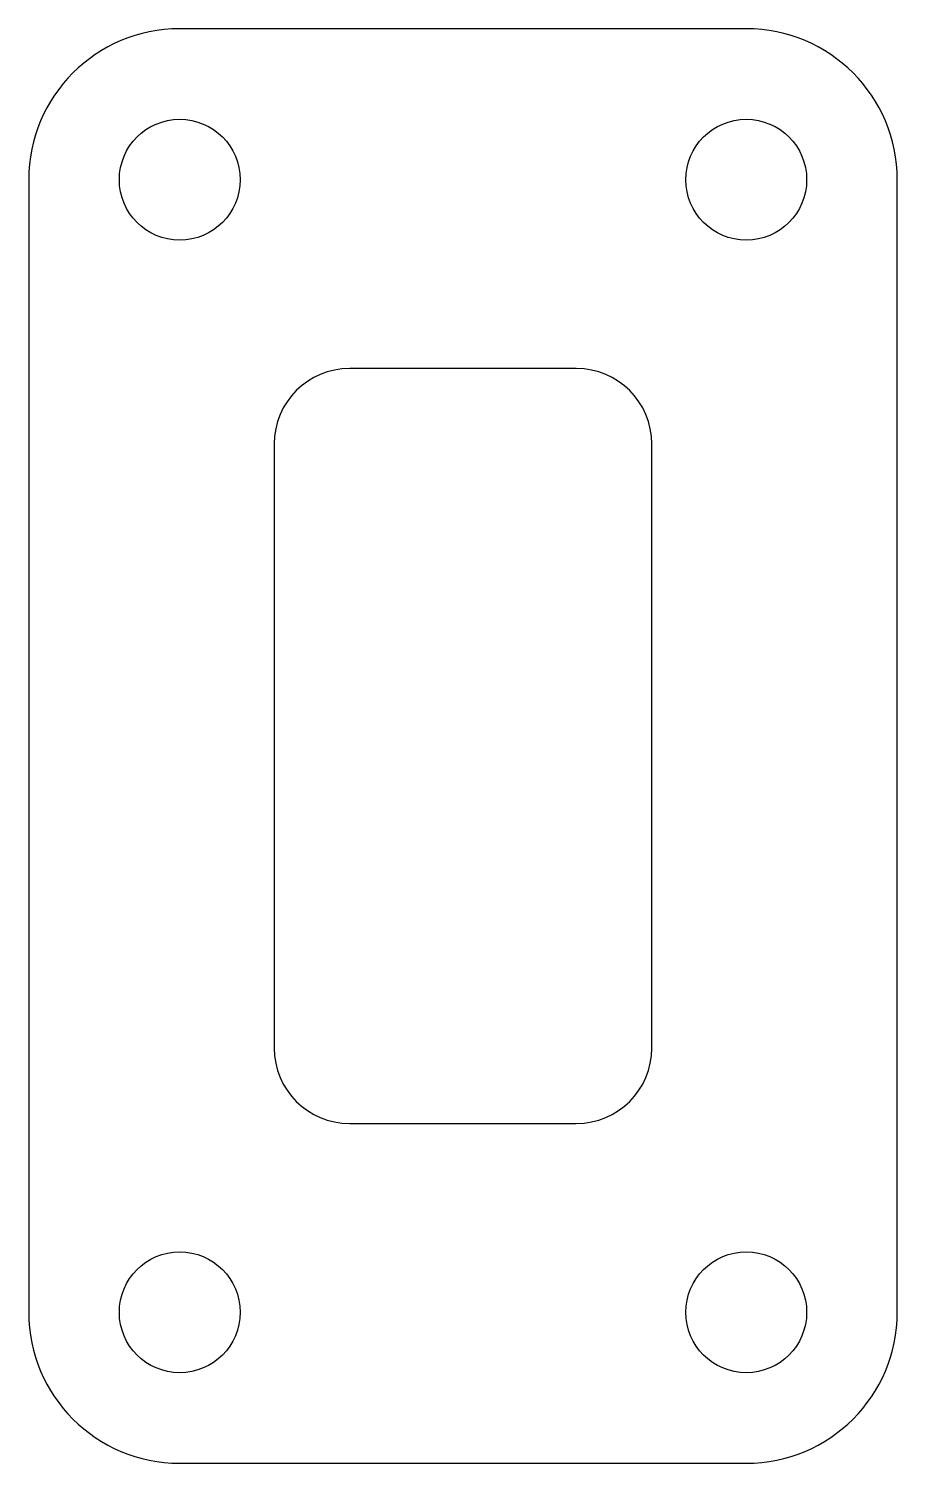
# Model space of a CAD drawing. Header units: millimetres. Extents: x -11.5 to 11.5, y -19 to 19.
import ezdxf

# ---------------------------------------------------------------- set-up
doc = ezdxf.new("R2010")
doc.units = ezdxf.units.MM

msp = doc.modelspace()

# ---------------------------------------------------------------- linework, layer by layer
at = {"color": 7, "linetype": 'Continuous', "lineweight": 25}
for p, q in [((7.5, 19), (-7.5, 19)), ((-11.5, 15), (-11.5, -15)), ((11.5, -15), (11.5, 15)), ((3, 10), (-3, 10)), ((-5, 8), (-5, -8)), ((5, -8), (5, 8)), ((-3, -10), (3, -10)), ((-7.5, -19), (7.5, -19))]:
    msp.add_line(p, q, dxfattribs=at)
for centre in [(-7.5, 15), (7.5, 15), (-7.5, -15), (7.5, -15)]:
    msp.add_circle(centre, 1.6, dxfattribs=at)
for centre, radius, start, end in [((-7.5, 15), 4, 90, 180), ((7.5, 15), 4, 0, 90), ((-3, 8), 2, 90, 180), ((3, 8), 2, 0, 90), ((-3, -8), 2, 180, 270), ((3, -8), 2, 270, 0), ((-7.5, -15), 4, 180, 270), ((7.5, -15), 4, 270, 0)]:
    msp.add_arc(centre, radius, start, end, dxfattribs=at)

doc.saveas('drawing.dxf')
